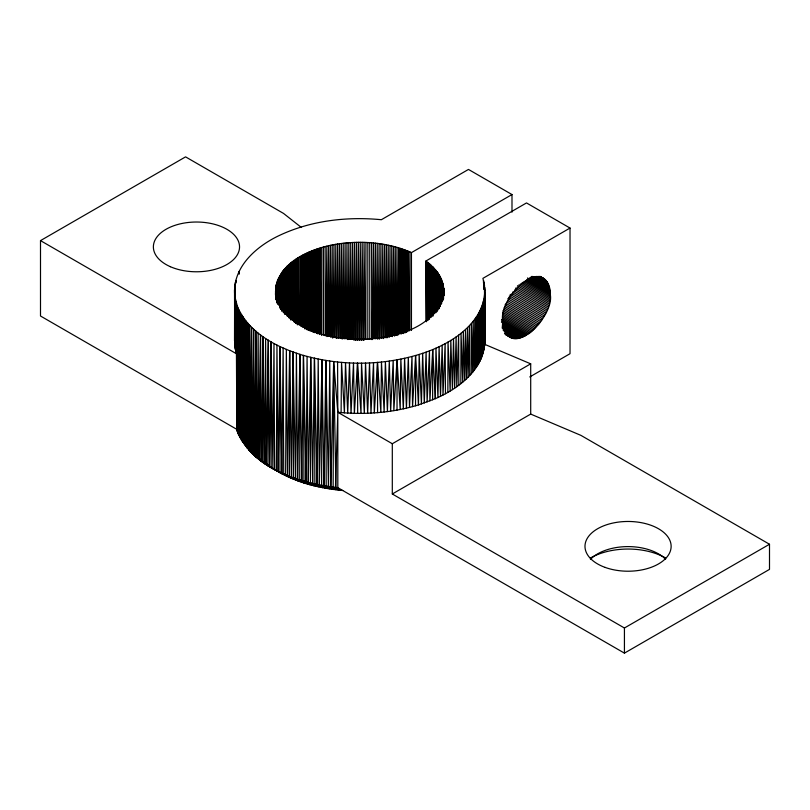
<?xml version="1.0" encoding="UTF-8"?>
<svg xmlns="http://www.w3.org/2000/svg" width="810" height="810" viewBox="0 0 810 810"><rect width="100%" height="100%" fill="white"/><g stroke="black" fill="none" stroke-linecap="round" stroke-linejoin="round"><path stroke-width="1.21" d="M511.991 212.149L511.991 194.552L468.474 169.432L381.368 219.712C346.882 216.412 311.03 220.553 279.48 235.406C256.679 246.058 232.703 266.774 234.657 294.324L234.708 345.131L236.429 353.747L236.874 430.485C253.125 469.415 299.406 483.104 337.821 487.66L624.429 653.133L769.5 569.379L769.5 544.249L580.902 435.365L530.702 414.092L392.303 493.989L392.303 443.738L530.702 363.832L530.702 414.092M234.515 340.797L234.657 287.378L234.708 345.131L234.525 289.697M236.439 303.517L236.874 430.485L237.208 305.795L234.91 296.632L235.345 349.454L235.801 301.229L235.831 351.601M239.071 435.841L239.112 310.291L237.208 305.795L236.429 353.747L40.5 240.621L40.5 316.011L237.29 429.624M242.808 442.382L242.899 316.882L239.112 310.291L238.454 434.514L238.099 308.053L237.887 433.178M247.597 448.679L247.759 323.231L242.899 316.882L241.967 441.085L241.512 314.705L241.177 439.789L240.256 312.508L239.73 437.167L239.112 310.291M275.592 295.63C273.79 263.746 309.39 248.69 335.816 244.306C361.098 240.175 387.838 242.251 411.45 252.609L511.991 194.552M275.744 287.57L275.542 294.83M275.987 299.74L275.997 285.839L276.007 299.619M276.058 298.789L275.542 291.053M277.405 302.089L277.425 280.675L277.476 303.375M278.863 305.016L278.903 277.303L278.984 305.056M248.66 448.801L246.554 447.444L247.759 323.231C256.578 333.325 267.978 340.838 279.997 346.599L279.987 472.24C298.85 483.631 321.023 488.369 342.741 490.506M276.372 470.448L283.419 474.518L276.372 470.448L276.949 345.1L278.164 471.349L286.902 476.229L281.85 473.111L283.125 348.047L283.733 473.951L290.507 477.859L285.636 474.781L286.345 349.434L287.57 475.581L294.212 479.409L289.534 476.361L289.626 350.76L279.997 346.599L278.164 471.349L285.15 475.379M294.121 321.995L294.141 260.425L294.749 322.188M298.039 324.415L298.09 257.793L298.768 324.638M319.909 333.517L319.99 248.052L321.125 334.014M321.651 335.502L321.681 247.546M365.857 339.188L365.938 242.453M367.821 339.289L367.841 242.544M408.311 330.409L408.392 251.292L409.323 330.834M409.89 329.822L409.931 251.94M429.472 319.069L429.492 263.797L425.959 260.982L526.5 202.935L570.027 228.055L570.027 353.697L529.74 376.954M432.641 315.728L432.672 266.763L429.492 263.797L428.976 319.201M435.446 312.518L435.486 269.841L432.672 266.763L432.246 315.829M437.866 309.42L437.896 273.031L435.486 269.841L435.142 312.599M439.881 306.413L439.911 276.311L437.896 273.031L437.633 310.736M441.49 303.497L441.511 279.673L439.911 276.311L439.729 306.453M442.685 299.376L442.695 283.085L441.511 279.673L441.571 303.709M443.11 299.498L443.769 291.762M443.769 290.02L443.769 295.539L443.657 288.279L443.657 295.832L443.657 288.279L442.695 283.085L442.726 299.528M484.431 289.008L484.431 285.231L482.922 278.346L570.027 228.055M484.785 318.948L484.431 285.231L484.441 288.998M258.805 458.399L254.684 455.858L253.651 329.275L253.409 454.693L255.474 455.979M274.61 469.517L273.983 343.541L272.869 468.575L271.097 341.931L269.497 466.631L268.312 340.271L267.857 465.628L281.728 473.627L264.688 463.573L263.027 336.788L261.65 461.447L269.315 465.871L260.182 460.363L260.526 334.975L261.65 461.447L269.73 466.297M276.807 301.36L276.838 282.386L276.858 301.188M278.043 303.021L278.113 278.984L278.134 302.808M280.726 309.278L280.797 273.993L280.918 309.329M282.994 311.111L283.095 270.773L283.257 312.447M484.805 345.262L484.805 289.858C484.441 323.382 451.038 343.885 422.668 353.312C383.171 366.15 339.633 366.403 299.902 354.365L297.634 479.277L301.938 482.244L295.579 478.578L292.987 352.026L293.544 477.859L299.973 481.575L295.579 478.578L296.409 353.231L297.634 479.277L303.932 482.902L299.72 479.945L299.902 354.365L289.626 350.76L287.57 475.581L292.349 478.649L285.636 474.781M303.456 355.438L303.952 481.221L310.027 484.714L306.099 481.818L307.071 356.44L308.266 482.395L314.199 485.808L310.443 482.952L310.736 357.382L308.266 482.395L312.103 485.271L306.099 481.818L303.456 355.438L301.826 480.593L305.937 483.529L299.72 479.945M313.207 332.059L313.45 250.3L314.29 332.475M314.837 332.707L315.05 249.703L315.951 331.877M316.507 333.366L316.669 249.136L317.662 333.831M318.198 332.799L318.32 248.579L319.393 334.54M359.964 340.311L360.237 242.311L361.513 340.322M361.928 340.332L362.141 242.332L363.477 340.362M363.892 340.372L364.044 242.382L365.421 339.167M403.4 333.568L403.633 249.47L404.514 332.718M405.061 332.92L405.243 250.057L406.144 332.07M406.701 332.282L406.833 250.665L407.744 331.442M415.54 405.79L415.611 355.509L418.497 404.909C392.475 412.817 364.844 414.973 337.821 412.28L333.649 361.554L330.814 486.83L331.523 489.21L328.495 486.496L325.863 360.45L323.899 485.757L324.911 488.116L321.621 485.352L322.016 359.792L319.353 484.927L322.744 487.711M432.621 399.846L432.753 349.535L435.304 398.702L418.497 404.909L419.165 354.446L421.413 403.977L422.668 353.312L424.288 403.016L426.1 352.117L427.113 402.003L429.462 350.851L429.887 400.94L432.753 349.535M442.108 301.543L442.159 281.374L442.169 301.522M443.1 298.667L443.121 284.816L443.151 299.902L443.121 284.816M443.434 299.011L443.445 295.235M484.795 292.177L484.694 344.331C482.132 370.919 458.014 388.8 435.304 398.702L435.972 348.148L437.926 397.518L439.111 346.71L440.498 396.303L442.169 345.212L443.009 395.037L445.135 343.653L445.459 393.741M235.072 334.297L234.92 285.069L234.778 336.454L235.305 282.761M443.121 296.966C432.682 329.052 393.457 338.033 363.568 339.39C332.252 339.572 292.795 332.292 277.546 301.411L277.557 303.922L276.068 296.268M279.673 306.008L279.794 275.633L279.997 308.296M285.636 314.3L285.788 267.654L285.991 314.401M288.643 317.621L288.856 264.657L289.099 317.743M308.448 330.247L308.782 252.204L309.43 330.612M309.997 330.834L310.311 251.545L311.02 331.209M311.587 331.432L311.87 250.918L312.65 331.827M333.143 487.134L333.649 361.554L335.978 489.797L333.143 487.134L333.74 489.513L330.814 486.83L329.741 361.037L328.495 486.496L329.305 488.865L326.197 486.142L325.863 360.45M354.071 340.423L354.527 242.403L355.61 340.372M356.035 340.352L356.43 242.352L357.575 340.332M358 340.322L358.334 242.322L359.549 340.311M398.267 334.419L398.662 247.85L399.472 333.528M400.008 333.7L400.342 248.366L401.183 334.074M401.719 332.991L401.993 248.913L402.864 333.386M433.927 313.753L434.13 268.282L434.261 313.662M436.57 311.82L436.742 271.421L436.833 311.749M438.828 308.731L438.959 274.661L439.01 308.681M440.68 304.469L440.761 277.982L440.792 304.438M447.849 392.404L448.021 342.053L450.178 391.027L450.816 340.392L452.446 389.62L453.519 338.681L454.643 388.182L456.121 336.919L456.779 386.704L458.622 335.107L458.845 385.206M460.839 383.667L461.032 333.254L462.763 382.097L463.33 331.361L464.616 380.498L465.527 329.417L466.388 378.877L467.603 327.442L468.089 377.217L469.577 325.428L469.709 375.546M471.258 373.845L471.44 323.382L472.726 372.114L473.192 321.297L474.113 370.373L474.812 319.18L475.419 368.601L476.331 317.034L476.644 366.819L477.718 314.867L478.842 363.194L478.993 312.67L479.814 361.351L480.138 310.453L480.705 359.498L481.16 308.215L481.505 357.635L482.061 305.957L482.223 355.762L482.831 303.679L483.398 351.975L483.479 301.401L483.853 350.072L484.005 299.103L484.218 348.168L484.663 294.486L484.694 344.331L530.702 363.832M248.69 448.669L246.554 447.444L246.017 321.145L245.552 446.188L244.397 319.029L243.678 443.657L242.899 316.882M281.698 311.222L281.89 272.373L282.163 310.088M284.118 313.065L284.391 269.203L284.745 314.483M292.015 319.808L292.288 261.802L292.562 319.97M295.711 323.403L296.075 259.089L296.379 323.615M301.107 326.369L301.543 255.768L301.907 326.643M302.515 326.855L302.94 255.018L303.355 327.139M303.952 327.361L304.358 254.289L304.833 328.931M305.421 327.888L305.805 253.57L306.332 329.467M306.909 329.69L307.284 252.882L307.871 330.024M350.163 339.37L350.73 242.585L351.682 339.279M352.117 339.248L352.623 242.484L353.636 339.177M394.733 335.937L395.25 246.878L395.999 335.026M396.515 335.168L396.971 247.354L397.75 335.522M427.488 320.527L427.771 262.369L428.024 320.375M430.89 317.075L431.133 265.265L431.315 316.953M253.044 453.64L250.968 452.324L249.612 325.286L248.68 449.914L251.819 451.909M264.688 463.573L265.619 338.55L266.257 464.606L275.248 469.891M286.912 315.019L287.277 266.146L287.712 316.487M299.74 324.648L300.186 256.537L300.5 325.458M344.341 338.61L345.08 243.051L345.819 338.458M346.275 338.418L346.953 242.868L347.774 339.542M348.209 339.511L348.837 242.716L349.728 339.4M389.286 337.142L389.995 245.582L390.623 336.18M391.119 336.302L391.767 245.987L392.445 336.616M392.941 335.482L393.518 246.422L394.227 335.806M264.516 462.51L257.357 458.136L255.838 331.219L254.684 455.858L257.691 457.589M290.051 318.36L290.527 263.209L291.053 319.889M320.578 487.266L317.105 484.471L318.208 359.053L319.353 484.927M338.6 338.094L339.491 243.729L340.038 337.881M340.504 337.821L341.344 243.476L341.962 338.884M341.101 412.594L341.536 362.374L344.402 412.847L345.516 362.667L347.713 413.059L349.505 362.9L351.024 413.221L353.504 363.042L354.355 413.323L357.514 363.123L361.007 413.383L361.523 363.123L364.328 413.343L365.533 363.052L367.659 413.242L369.532 362.91L370.97 413.09L373.521 362.688L374.281 412.897L377.5 362.394L380.872 412.341L381.459 362.029L384.142 411.996L385.398 361.594L387.403 411.591L389.306 361.078L390.633 411.146L393.194 360.49L393.842 410.64L397.032 359.832L400.201 409.495L400.839 359.113L403.329 408.847L404.605 358.314L406.438 408.149L408.331 357.453L409.506 407.41L411.996 356.511L412.543 406.62L415.611 355.509M342.407 338.833L343.207 243.253L343.885 338.661M385.57 337.649L386.41 244.833L386.957 337.912M387.443 336.757L388.213 245.197L388.8 337.041M293.544 320.578L294.141 260.425M297.331 324.861L298.09 257.793M332.961 337.8L333.993 244.63L334.358 337.537M334.834 337.456L335.816 244.306L336.241 338.458M336.697 338.388L337.649 244.002L338.134 338.165M379.89 337.973L380.943 243.891L381.338 338.185M381.793 338.256L382.776 244.185L383.221 338.489M383.677 338.57L384.608 244.498L385.094 337.557M253.651 329.275L252.163 453.519L254.239 454.815M292.987 352.026L291.529 477.12L296.106 480.158L289.534 476.361M325.691 335.654L326.855 246.159L326.987 336.585M327.483 336.474L328.617 245.744L328.799 336.16M329.295 336.049L330.399 245.349L330.642 337.011M331.118 336.909L332.191 244.974L332.495 337.892M376.042 338.732L377.237 243.385L377.521 338.904M377.966 338.965L379.1 243.628L379.434 339.157M260.526 334.975L258.755 459.26L266.895 464.201M310.443 482.952L316.305 486.324L312.65 483.479L314.452 358.253L317.105 484.471M372.154 339.592L373.501 242.97L373.663 338.479M374.109 338.519L375.374 243.172L375.597 338.681M239.092 273.901L239.142 271.411L239.142 273.922M268.312 340.271L266.257 464.606L273.719 468.909L263.149 462.52L263.027 336.788M550.405 295.184C546.497 250.553 499.041 297.027 502.595 320.082C506.503 364.702 553.959 318.239 550.405 295.184L525.386 280.736M40.5 240.621L185.571 156.867L283.5 213.405L301.401 227.488M392.303 493.989L624.429 628.003L769.5 544.249M539.885 276.311L544.239 278.832M540.655 276.899L545.008 279.409M540.29 276.929L545.727 280.068M538.792 276.382L546.406 280.786M538.326 276.544L547.034 281.566M537.82 276.757L547.611 282.417M536.169 276.412L548.137 283.318M535.562 276.747L548.613 284.29M533.81 276.514L549.038 285.302M531.998 276.332L549.403 286.386M531.218 276.828L549.717 287.509M530.388 277.374L549.98 288.684M529.507 277.972L550.182 289.909M527.472 277.972L550.324 291.165M527.563 279.278L550.405 292.471M526.5 279.987L550.435 293.807M524.212 281.505L550.324 296.582M522.976 282.315L550.182 298.019M521.691 283.135L549.98 299.467M520.344 283.976L549.717 300.945M518.937 284.837L549.403 302.434M517.489 285.717L549.038 303.932M517.063 287.226L548.613 305.441M515.494 288.107L548.137 306.96M514.968 289.626L547.611 308.468M514.39 291.144L547.034 309.987M512.669 292.025L546.406 311.496M512.001 293.524L545.727 312.994M510.189 294.384L545.008 314.483M509.419 295.852L544.239 315.951M508.609 297.3L543.429 317.399M507.759 298.728L542.578 318.826M507.951 300.753L541.688 320.233M507.03 302.13L540.756 321.6M506.068 303.456L539.794 322.937M505.075 304.762L538.802 324.233M505.146 306.646L537.779 325.488M504.093 307.861L536.736 326.714M504.103 309.663L535.663 327.878M503.01 310.787L534.559 329.002M502.98 312.478L533.446 330.065M502.939 314.128L532.312 331.087M502.878 315.708L531.168 332.039M502.808 317.236L530.013 332.94M502.737 318.705L528.849 333.781M501.562 319.484L527.674 334.56M501.471 320.821L526.5 335.269M501.39 322.096L525.326 335.917M502.392 323.929L524.151 336.494M502.311 325.063L522.987 337M502.24 326.126L521.832 337.436M502.19 327.118L520.688 337.8M502.139 328.04L519.554 338.094M503.202 329.518L518.44 338.307M503.192 330.288L517.337 338.458M504.296 331.614L516.264 338.529M505.42 332.869L515.221 338.519M505.491 333.416L514.198 338.448M504.498 333.264L513.206 338.286M504.62 333.669L512.244 338.064M505.825 334.591L511.312 337.76M505.501 334.55L510.421 337.395M392.303 443.738L337.821 412.28L337.578 361.999M250.776 451.119L248.68 449.914L247.759 323.231M249.612 325.286L249.804 451.13L251.88 452.324M253.024 453.519L250.968 452.324L251.576 327.301L252.163 453.519L255.231 455.281M255.838 331.219L256 457.002L259.98 459.3M259.332 459.27L257.357 458.136L258.127 333.123L258.755 459.26L261.681 460.941M260.182 460.363L264.05 462.591M265.984 463.705L267.918 464.818M263.149 462.52L272.211 467.917M256 457.002L260.111 459.523M283.733 473.951L288.694 477.06L281.85 473.111L279.997 346.599M249.804 451.13L251.89 452.446M293.544 477.859L298.029 480.877L291.529 477.12L289.626 350.76M303.952 481.221L307.972 484.137L301.826 480.593L299.902 354.365M318.431 486.81L314.867 483.985L314.452 358.253M337.821 487.66L338.226 490.06L335.472 487.407L337.821 412.28L337.821 487.66L340.473 490.293M326.197 486.142L327.108 488.511L323.899 485.757L322.016 359.792M310.736 357.382L312.65 483.479M426.536 321.722L425.959 260.982L425.959 321.286M432.672 266.763L433.026 316.113M429.492 263.797L429.938 317.682M435.486 269.841L435.729 312.873M439.911 276.311L440.022 306.676M437.896 273.031L438.068 308.458M357.514 363.123L357.676 413.383M482.831 303.679L482.851 353.869M477.718 314.867L477.789 365.016M443.657 288.279L443.667 295.822M377.5 362.394L377.582 412.644M371.618 242.808L371.719 339.552M369.725 242.666L369.775 339.41M325.114 246.594L325.185 335.785M323.382 247.06L323.403 335.006M287.277 266.146L287.297 316.376M284.391 269.203L284.421 313.146M281.89 272.373L281.921 310.017M279.794 275.633L279.825 307M275.592 289.312L275.592 295.63M271.097 341.931L271.168 467.613M244.397 319.029L244.6 444.933M240.256 312.508L240.438 438.483M237.208 305.795L237.36 431.831M624.429 628.003L624.429 653.133M411.45 252.609L411.45 330.5M397.032 359.832L397.032 410.093M290.527 263.209L290.537 319.748M277.546 301.411L277.546 303.932M590.348 558.06A53.338 30.8 0 0 1 662.722 556.44M663.765 556.966A53.338 30.8 0 0 1 665.79 558.08M590.419 559.366A43.082 24.877 0 0 1 627.963 546.598A43.082 24.877 0 0 1 665.597 559.264M276.372 284.108L276.362 299.214L276.372 284.108M276.949 299.71L276.949 302.231L276.949 299.71M443.445 286.548L443.445 299.194L443.445 286.548M483.55 280.635L483.55 283.135L483.55 280.635M484.056 282.933L484.046 289.241L484.056 282.933M484.684 287.55L484.684 290.061L484.684 287.55M235.821 280.473L235.801 282.994L235.821 280.473M170.353 266.692A43.082 24.877 0 0 0 239.193 250.067A43.082 24.877 0 0 0 179.82 223.955A43.082 24.877 0 0 0 170.353 266.692M605.141 567.405A43.082 24.877 0 0 0 671.105 547.266A43.082 24.877 0 0 0 607.915 524.353A43.082 24.877 0 0 0 605.141 567.405"/></g></svg>
